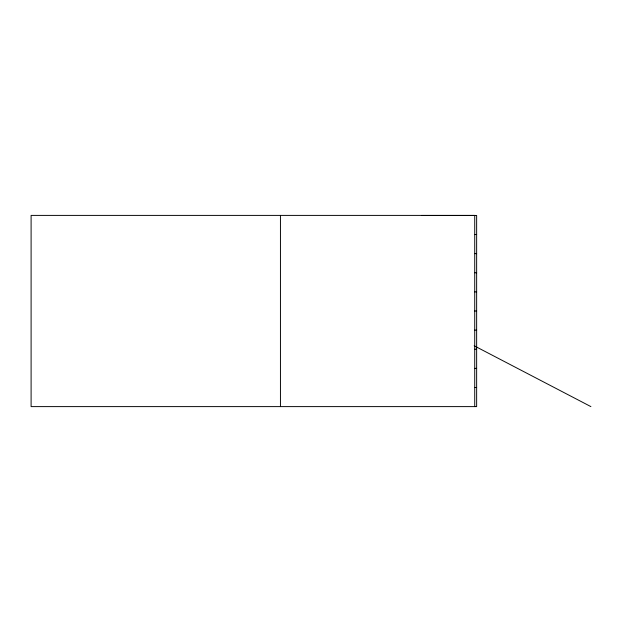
<?xml version="1.0" encoding="UTF-8"?>
<svg xmlns="http://www.w3.org/2000/svg" width="622" height="622" viewBox="0 0 622 622"><rect width="100%" height="100%" fill="white"/><g stroke="black" fill="none" stroke-linecap="round" stroke-linejoin="round"><path stroke-width="0.93" d="M421.568 215.445L476.639 215.445L476.639 406.609L31.1 406.609L31.1 215.399L474.726 215.399L474.726 406.609M474.734 234.564L476.639 234.517M474.734 253.636L476.639 253.636M474.734 272.763L476.639 272.763M474.734 291.881L476.639 291.881M474.734 311.008L476.639 311.008M474.734 330.127L476.639 330.127M474.734 349.245L476.639 349.245M474.734 368.372L476.639 368.372M474.734 387.49L476.639 387.49M474.166 345.778L590.9 406.609M280.444 215.399L280.444 406.609"/></g></svg>
